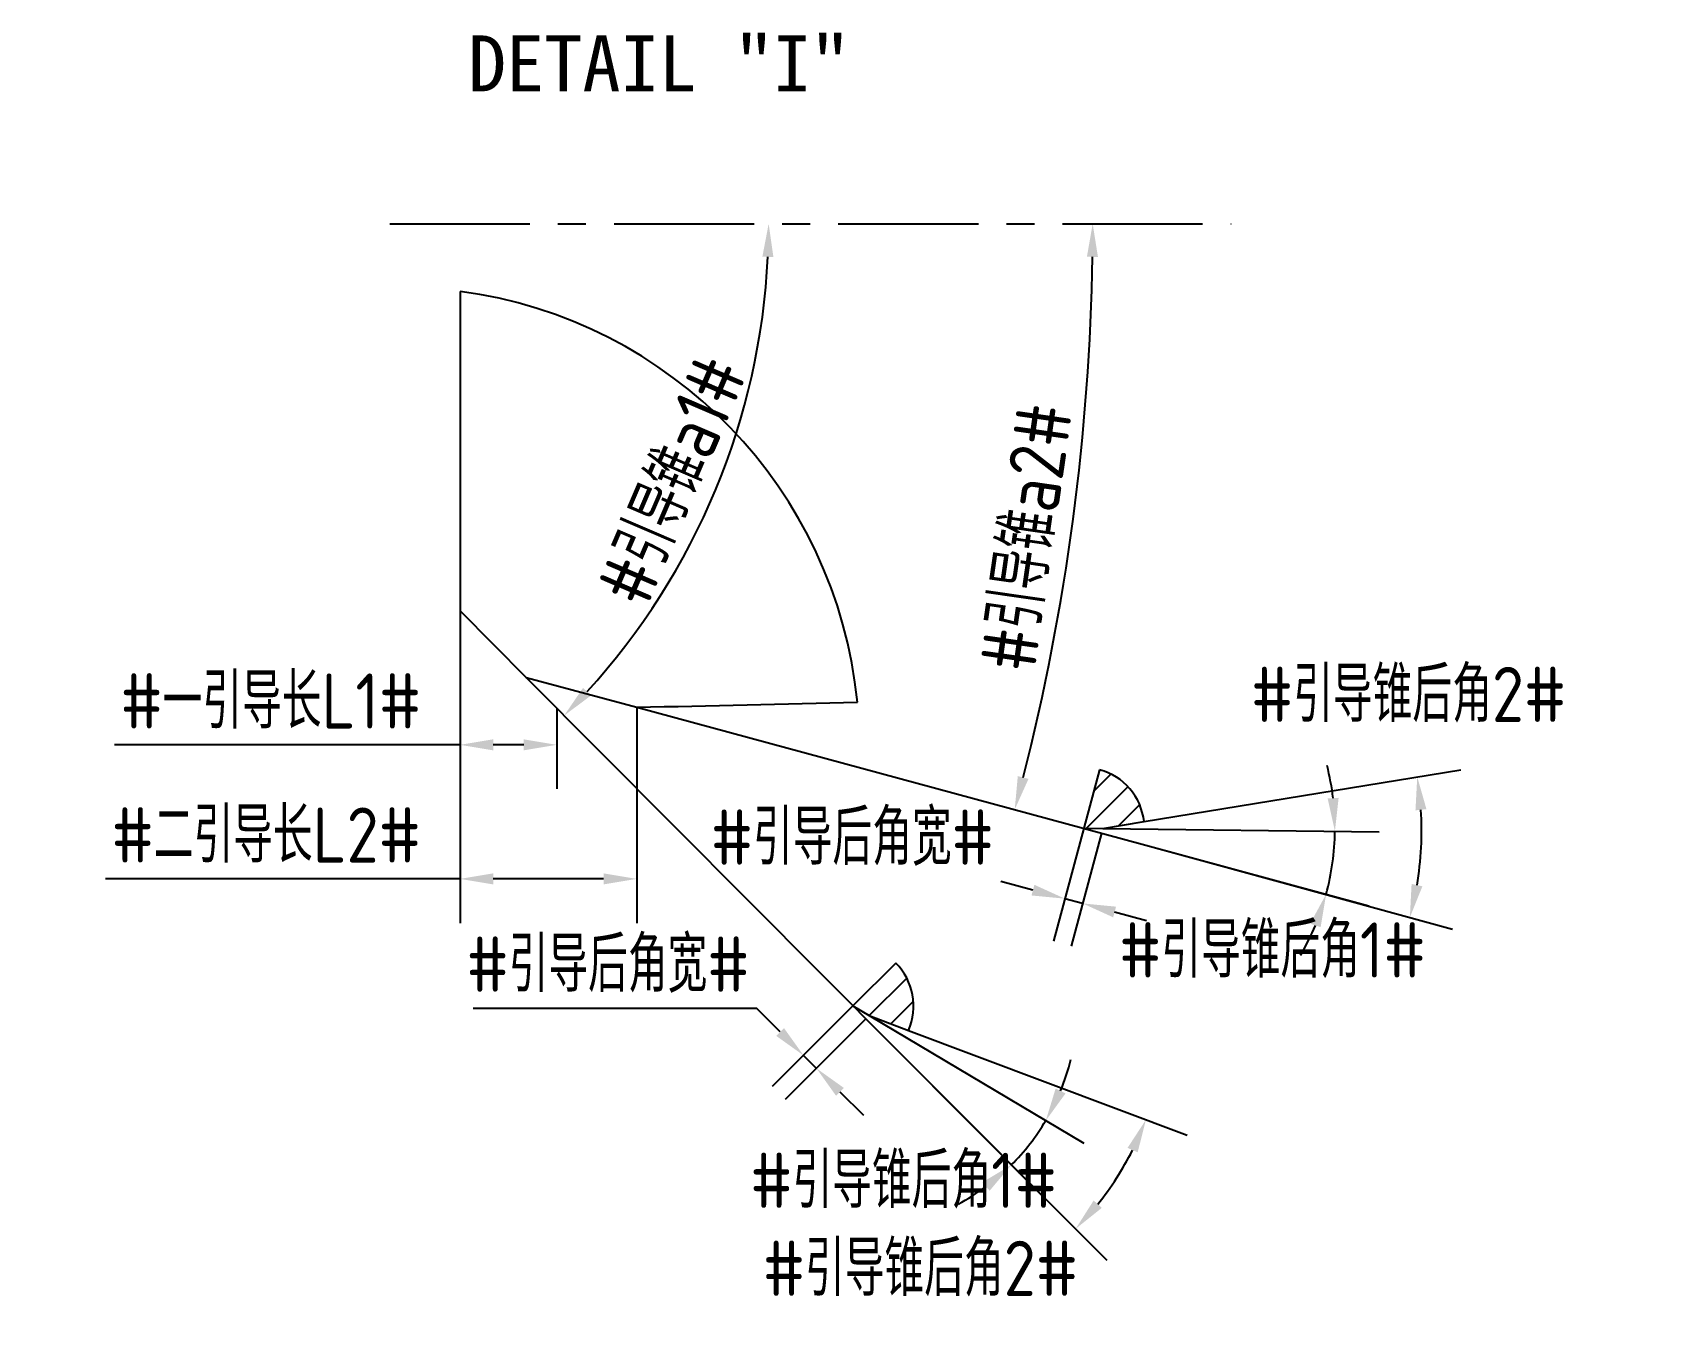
# Model space of a CAD drawing. Header units: millimetres. Extents: x 13.6 to 87.3, y 25.7 to 83.7.
import ezdxf

# ---------------------------------------------------------------- set-up
doc = ezdxf.new("R2010")
doc.units = ezdxf.units.MM
doc.linetypes.add('ACAD_ISO04W100', pattern=[30, 24, -3, 0, -3])
doc.linetypes.add('CENTER', pattern=[50.8, 31.75, -6.35, 6.35, -6.35])
for name, color, linetype in [('中心线', 2, 'ACAD_ISO04W100'), ('标注', 7, 'Continuous'), ('注释', 3, 'Continuous'), ('轮廓', 4, 'Continuous')]:
    doc.layers.add(name, color=color, linetype=linetype)
doc.styles.add('CFST0', font='gbenor.shx', dxfattribs={"bigfont": 'gbcbig.shx'})
doc.styles.get("Standard").update_dxf_attribs({"font": ''})
doc.styles.get('Standard').set_extended_font_data('SimSun')
doc.dimstyles.new('TYToolDesignC1-1', dxfattribs={"dimtxt": 2.5, "dimasz": 1.5, "dimexe": 2, "dimexo": 0, "dimtad": 1, "dimtoh": 1, "dimdec": 3, "dimdsep": 46, "dimtxsty": 'CFST0', "dimcen": 2.502, "dimclrd": 3, "dimclre": 3, "dimclrt": 3, "dimazin": 2, "dimtfac": 1, "dimtdec": 3, "dimtmove": 0, "dimatfit": 3, "dimfxl": 1, "dimarcsym": 0})
pattern_1 = [(45, (35.7326, 50.2523), (-0.67352, 0.67352), [])]

# ---------------------------------------------------------------- blocks, each defined once
blk = doc.blocks.new('*D4')
at = {"layer": 'Defpoints', "color": 0, "transparency": 16777216}
for p in [(50.8, 39.56), (50.8, 39.56), (51.54, 39.12), (52.74, 37.61), (59.072, 33.651)]:
    blk.add_point(p, dxfattribs=at)
at = {"layer": '标注', "color": 3, "lineweight": -2, "transparency": 16777216}
for p, q in [((51.54, 39.12), (61.257, 33.342)), ((52.74, 37.61), (59.38, 30.936))]:
    blk.add_line(p, q, dxfattribs=at)
for start, end in [(337.72654, 346.18857), (314.85271, 329.26451), (297.92866, 306.39068)]:
    blk.add_arc((50.8, 39.56), 10.166, start, end, dxfattribs=at)
at = {"layer": '标注', "color": 3, "transparency": 16777216}
for points in [[(60.431, 35.595), (59.983, 35.819), (59.538, 34.365)], [(56.668, 31.567), (56.994, 31.187), (57.97, 32.353)]]:
    blk.add_solid(points, dxfattribs=at)
at = {"layer": '标注', "color": 3, "transparency": 16777216, "insert": (53.094, 31.642), "char_height": 2.5, "attachment_point": 5, "style": 'CFST0'}
blk.add_mtext('#引导锥后角1#', dxfattribs=at)
blk = doc.blocks.new('*D6')
at = {"layer": 'Defpoints', "color": 0, "transparency": 16777216}
for p in [(51.05, 39.3), (51.05, 39.3), (53.31, 38.45), (52.74, 37.61), (63.25, 32.609)]:
    blk.add_point(p, dxfattribs=at)
at = {"layer": '标注', "color": 3, "lineweight": -2, "transparency": 16777216}
for p, q in [((53.31, 38.45), (65.946, 33.698)), ((52.74, 37.61), (62.303, 28.047))]:
    blk.add_line(p, q, dxfattribs=at)
blk.add_arc((51.05, 39.3), 13.915, 321.17944, 333.20897, dxfattribs=at)
at = {"layer": '标注', "color": 3, "transparency": 16777216}
for points in [[(63.242, 33.129), (63.7, 32.928), (64.074, 34.402)], [(62.077, 30.41), (61.705, 30.744), (60.889, 29.461)]]:
    blk.add_solid(points, dxfattribs=at)
at = {"layer": '标注', "color": 3, "transparency": 16777216, "insert": (53.854, 27.656), "char_height": 2.5, "attachment_point": 5, "style": 'CFST0'}
blk.add_mtext('#引导锥后角2#', dxfattribs=at)
blk = doc.blocks.new('*D8')
at = {"layer": 'Defpoints', "color": 0, "transparency": 16777216}
for p in [(50.8, 39.56), (51.39, 38.97), (48.559, 37.319)]:
    blk.add_point(p, dxfattribs=at)
at = {"layer": '标注', "color": 3, "lineweight": -2, "transparency": 16777216}
for p, q in [((46.437, 39.44), (33.588, 39.44)), ((47.498, 38.379), (46.437, 39.44)), ((50.8, 39.56), (47.144, 35.904)), ((51.39, 38.97), (47.734, 35.314)), ((49.149, 36.729), (48.559, 37.319)), ((50.209, 35.668), (51.27, 34.607))]:
    blk.add_line(p, q, dxfattribs=at)
at = {"layer": '标注', "color": 3, "transparency": 16777216}
for points in [[(47.675, 38.556), (47.321, 38.202), (48.559, 37.319)], [(50.386, 35.845), (50.032, 35.491), (49.149, 36.729)]]:
    blk.add_solid(points, dxfattribs=at)
at = {"layer": '标注', "color": 3, "transparency": 16777216, "insert": (39.7, 41.425), "char_height": 2.5, "attachment_point": 5, "style": 'CFST0'}
blk.add_mtext('#引导后角宽#', dxfattribs=at)
blk = doc.blocks.new('*D2')
at = {"layer": 'Defpoints', "color": 0, "transparency": 16777216}
for p in [(33, 57.46), (37.38, 53.05), (33, 51.39)]:
    blk.add_point(p, dxfattribs=at)
at = {"layer": '标注', "color": 3, "lineweight": -2, "transparency": 16777216}
for p, q in [((33, 57.46), (33, 49.39)), ((37.38, 53.05), (37.38, 49.39)), ((33, 51.39), (17.346, 51.39)), ((35.88, 51.39), (34.5, 51.39))]:
    blk.add_line(p, q, dxfattribs=at)
at = {"layer": '标注', "color": 3, "transparency": 16777216}
for points in [[(34.5, 51.64), (34.5, 51.14), (33, 51.39)], [(35.88, 51.64), (35.88, 51.14), (37.38, 51.39)]]:
    blk.add_solid(points, dxfattribs=at)
at = {"layer": '标注', "color": 3, "transparency": 16777216, "insert": (24.423, 53.375), "char_height": 2.5, "attachment_point": 5, "style": 'CFST0'}
blk.add_mtext('#一引导长L1#', dxfattribs=at)
blk = doc.blocks.new('*D1')
at = {"layer": 'Defpoints', "color": 0, "transparency": 16777216}
for p in [(33, 57.46), (41, 53.1), (33, 45.316)]:
    blk.add_point(p, dxfattribs=at)
at = {"layer": '标注', "color": 3, "lineweight": -2, "transparency": 16777216}
for p, q in [((33, 57.46), (33, 43.316)), ((41, 53.1), (41, 43.316)), ((33, 45.316), (16.929, 45.316)), ((39.5, 45.316), (34.5, 45.316))]:
    blk.add_line(p, q, dxfattribs=at)
at = {"layer": '标注', "color": 3, "transparency": 16777216}
for points in [[(34.5, 45.566), (34.5, 45.066), (33, 45.316)], [(39.5, 45.566), (39.5, 45.066), (41, 45.316)]]:
    blk.add_solid(points, dxfattribs=at)
at = {"layer": '标注', "color": 3, "transparency": 16777216, "insert": (24.214, 47.301), "char_height": 2.5, "attachment_point": 5, "style": 'CFST0'}
blk.add_mtext('#二引导长L2#', dxfattribs=at)
blk = doc.blocks.new('*D3')
at = {"layer": 'Defpoints', "color": 0, "transparency": 16777216}
for p in [(61.26, 47.61), (61.26, 47.61), (62.12, 47.6), (63.91, 46.89), (72.585, 46.517)]:
    blk.add_point(p, dxfattribs=at)
at = {"layer": '标注', "color": 3, "lineweight": -2, "transparency": 16777216}
for p, q in [((62.12, 47.6), (74.637, 47.454)), ((63.91, 46.89), (74.17, 44.102))]:
    blk.add_line(p, q, dxfattribs=at)
for start, end in [(6.89293, 14.45206), (344.79978, 359.3338), (329.68152, 337.24065)]:
    blk.add_arc((61.26, 47.61), 11.378, start, end, dxfattribs=at)
at = {"layer": '标注', "color": 3, "transparency": 16777216}
for points in [[(72.805, 48.989), (72.306, 48.962), (72.637, 47.478)], [(71.515, 43.29), (71.988, 43.127), (72.24, 44.627)]]:
    blk.add_solid(points, dxfattribs=at)
at = {"layer": '标注', "color": 3, "transparency": 16777216, "insert": (69.804, 42.081), "char_height": 2.5, "attachment_point": 5, "style": 'CFST0'}
blk.add_mtext('#引导锥后角1#', dxfattribs=at)
blk = doc.blocks.new('*D5')
at = {"layer": 'Defpoints', "color": 0, "transparency": 16777216}
for p in [(61.61, 47.52), (61.61, 47.52), (63.99, 47.91), (63.91, 46.89), (76.449, 45.669)]:
    blk.add_point(p, dxfattribs=at)
at = {"layer": '标注', "color": 3, "lineweight": -2, "transparency": 16777216}
for p, q in [((63.99, 47.91), (78.34, 50.262)), ((63.91, 46.89), (77.961, 43.041))]:
    blk.add_line(p, q, dxfattribs=at)
blk.add_arc((61.61, 47.52), 14.954, 350.43144, 3.55632, dxfattribs=at)
at = {"layer": '标注', "color": 3, "transparency": 16777216}
for points in [[(76.286, 48.42), (76.783, 48.476), (76.367, 49.938)], [(76.6, 44.98), (76.111, 45.088), (76.032, 43.57)]]:
    blk.add_solid(points, dxfattribs=at)
at = {"layer": '标注', "color": 3, "transparency": 16777216, "insert": (75.975, 53.66), "char_height": 2.5, "attachment_point": 5, "style": 'CFST0'}
blk.add_mtext('#引导锥后角2#', dxfattribs=at)
blk = doc.blocks.new('*D7')
at = {"layer": 'Defpoints', "color": 0, "transparency": 16777216}
for p in [(61.26, 47.61), (62.06, 47.39), (60.405, 44.419)]:
    blk.add_point(p, dxfattribs=at)
at = {"layer": '标注', "color": 3, "lineweight": -2, "transparency": 16777216}
for p, q in [((61.26, 47.61), (59.887, 42.487)), ((62.06, 47.39), (60.689, 42.272)), ((58.956, 44.807), (57.507, 45.195)), ((61.206, 44.204), (60.405, 44.419)), ((62.655, 43.816), (64.104, 43.428))]:
    blk.add_line(p, q, dxfattribs=at)
at = {"layer": '标注', "color": 3, "transparency": 16777216}
for points in [[(59.021, 45.048), (58.891, 44.565), (60.405, 44.419)], [(62.72, 44.057), (62.59, 43.574), (61.206, 44.204)]]:
    blk.add_solid(points, dxfattribs=at)
at = {"layer": '标注', "color": 3, "transparency": 16777216, "insert": (50.77, 47.18), "char_height": 2.5, "attachment_point": 5, "style": 'CFST0'}
blk.add_mtext('#引导后角宽#', dxfattribs=at)
blk = doc.blocks.new('*D10')
at = {"color": 3, "lineweight": -2, "transparency": 16777216}
blk.add_arc((15.553, 75), 31.427, 317.57668, 357.26506, dxfattribs=at)
at = {"color": 3, "transparency": 16777216}
for points in [[(46.695, 73.506), (47.195, 73.494), (46.981, 75)], [(38.933, 53.626), (38.572, 53.972), (37.714, 52.716)]]:
    blk.add_solid(points, dxfattribs=at)
at = {"layer": 'Defpoints', "color": 0, "transparency": 16777216}
for p in [(29.814, 75), (67.941, 75), (45.902, 66.838), (36, 54.44), (52.736, 37.612)]:
    blk.add_point(p, dxfattribs=at)
at = {"color": 3, "transparency": 16777216, "insert": (42.603, 63.374), "char_height": 2.5, "attachment_point": 5, "rotation": 66.74087, "style": 'CFST0'}
blk.add_mtext('#引导锥a1#', dxfattribs=at)
blk = doc.blocks.new('*D11')
at = {"color": 3, "lineweight": -2, "transparency": 16777216}
blk.add_arc((-39.837, 75), 101.497, 345.6885, 359.15323, dxfattribs=at)
at = {"color": 3, "transparency": 16777216}
for points in [[(61.4, 73.502), (61.9, 73.498), (61.661, 75)], [(58.753, 49.847), (58.269, 49.974), (58.129, 48.46)]]:
    blk.add_solid(points, dxfattribs=at)
at = {"layer": 'Defpoints', "color": 0, "transparency": 16777216}
for p in [(29.814, 75), (67.941, 75), (61.266, 66.061), (41, 53.1), (63.908, 46.894)]:
    blk.add_point(p, dxfattribs=at)
at = {"color": 3, "transparency": 16777216, "insert": (58.657, 60.799), "char_height": 2.5, "attachment_point": 5, "rotation": 81.79538, "style": 'CFST0'}
blk.add_mtext('#引导锥a2#', dxfattribs=at)

msp = doc.modelspace()

# ---------------------------------------------------------------- hatches: boundary and pattern name
at = {"layer": '轮廓'}
h = msp.add_hatch(dxfattribs=at)
h.set_pattern_fill('ANSI31', color=256, scale=0.3)
h.set_pattern_definition(pattern_1)
h.paths.add_polyline_path([(61.257, 47.6125), (62.1188, 47.6022), (63.9873, 47.9088, 0.3088301), (61.9751, 50.2632)])
h = msp.add_hatch(dxfattribs=at)
h.set_pattern_fill('ANSI31', color=256, scale=0.3)
h.set_pattern_definition(pattern_1)
h.paths.add_polyline_path([(50.7992, 39.559), (51.5403, 39.1192), (53.3117, 38.4504, 0.3088301), (52.7464, 41.4955)])

# ---------------------------------------------------------------- linework, layer by layer
at = {"layer": '中心线', "linetype": 'CENTER', "ltscale": 0.2}
msp.add_line((29.8141, 75), (67.9407, 75), dxfattribs=at)
at = {"layer": '轮廓'}
for p, q in [((33, 57.4568), (36, 54.4401)), ((36, 54.4401), (41, 53.1004)), ((36, 54.4401), (52.7357, 37.6117)), ((41, 53.1004), (63.9077, 46.8944)), ((61.9751, 50.2632), (61.257, 47.6125)), ((61.257, 47.6125), (62.1188, 47.6022)), ((62.1188, 47.6022), (63.9873, 47.9088)), ((52.7464, 41.4955), (50.7992, 39.559)), ((50.7992, 39.559), (51.5403, 39.1192)), ((51.5403, 39.1192), (53.3117, 38.4504))]:
    msp.add_line(p, q, dxfattribs=at)
msp.add_lwpolyline([(33, 71.9358), (33, 57.4568)], dxfattribs=at)
for centre, radius, start, end in [((30.2497, 51.2655), 20.8525, 5.673202, 82.420886), ((28.0442, 846.1955), 793.2009, 270.9358842, 271.6584104), ((61.257, 47.6125), 2.7463, 6.192692, 74.841738), ((50.7992, 39.559), 2.7463, 336.192692, 44.841738)]:
    msp.add_arc(centre, radius, start, end, dxfattribs=at)

# ---------------------------------------------------------------- texts
at = {"layer": '注释', "insert": (33.3589, 83.5355), "char_height": 2.53935, "width": 21.860635, "attachment_point": 1}
msp.add_mtext('{\\f宋体|b0|i0|c134|p2;DETAIL "I"}', dxfattribs=at)

# ---------------------------------------------------------------- dimensions: what is measured, and where the dimension line sits
at = {"color": 1}
for base, line1, text, picture, middle in [((45.9024, 66.8381), ((36, 54.4401), (52.7357, 37.6117)), '#引导锥a1#', '*D10', (44.4266, 62.5896)), ((61.2662, 66.0608), ((41, 53.1004), (63.9077, 46.8944)), '#引导锥a2#', '*D11', (60.6218, 60.5154))]:
    dim = msp.add_angular_dim_2l(base=base, line1=line1, line2=((29.8141, 75), (67.9407, 75)), text=text, dimstyle='TYToolDesignC1-1', dxfattribs=at)
    dim.commit()
    dim.dimension.update_dxf_attribs({"geometry": picture, "text_midpoint": middle, "dimtype": 162})
at = {"layer": '标注'}
for base, p1, text, picture, middle in [((33, 45.3159), (41, 53.1), '#二引导长L2#', '*D1', (24.2145, 45.3159)), ((33, 51.3898), (37.38, 53.05), '#一引导长L1#', '*D2', (24.4228, 51.3898))]:
    dim = msp.add_linear_dim(base=base, p1=p1, p2=(33, 57.46), text=text, dimstyle='TYToolDesignC1-1', dxfattribs=at)
    dim.commit()
    dim.dimension.update_dxf_attribs({"geometry": picture, "text_midpoint": middle, "dimtype": 160})
for base, line1, line2, text, picture, middle in [((76.4486, 45.6691), ((61.61, 47.52), (63.99, 47.91)), ((61.61, 47.52), (63.91, 46.89)), '#引导锥后角2#', '*D5', (75.9749, 51.6745)), ((72.5852, 46.5173), ((61.26, 47.61), (62.12, 47.6)), ((61.26, 47.61), (63.91, 46.89)), '#引导锥后角1#', '*D3', (69.8038, 40.0962)), ((59.0719, 33.6511), ((50.8, 39.56), (52.74, 37.61)), ((50.8, 39.56), (51.54, 39.12)), '#引导锥后角1#', '*D4', (53.0943, 29.6567)), ((63.2505, 32.6091), ((51.05, 39.3), (52.74, 37.61)), ((51.05, 39.3), (53.31, 38.45)), '#引导锥后角2#', '*D6', (53.8539, 25.6707))]:
    dim = msp.add_angular_dim_2l(base=base, line1=line1, line2=line2, text=text, dimstyle='TYToolDesignC1-1', dxfattribs=at)
    dim.commit()
    dim.dimension.update_dxf_attribs({"geometry": picture, "text_midpoint": middle, "dimtype": 162})
for base, p1, p2, angle, picture, middle in [((60.4049, 44.4187), (62.06, 47.39), (61.26, 47.61), 345, '*D7', (50.77, 45.1952)), ((48.5585, 37.3185), (51.39, 38.97), (50.8, 39.56), 315.000001, '*D8', (39.7001, 39.4399))]:
    dim = msp.add_linear_dim(base=base, p1=p1, p2=p2, angle=angle, text='#引导后角宽#', dimstyle='TYToolDesignC1-1', dxfattribs=at)
    dim.commit()
    dim.dimension.update_dxf_attribs({"geometry": picture, "text_midpoint": middle, "dimtype": 160})

doc.saveas('drawing.dxf')
